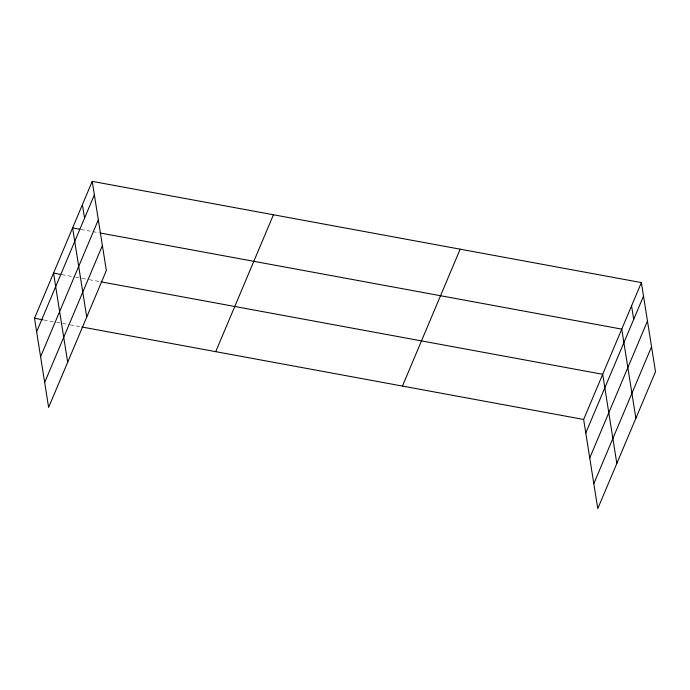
<?xml version="1.0" encoding="UTF-8"?>
<svg xmlns="http://www.w3.org/2000/svg" width="690" height="690" viewBox="0 0 690 690"><rect width="100%" height="100%" fill="white"/><g stroke="black" fill="none" stroke-linecap="round" stroke-linejoin="round"><path stroke-width="0.52" stroke-dasharray="3.45 2.59" d="M81.032 229.468L98.937 232.763M61.979 274.637L74.624 276.966M75.676 277.164L80.946 278.13M81.998 278.329L88.32 279.493M89.372 279.692L98.86 281.434M43.979 320.005L55.571 322.144M56.623 322.334L69.267 324.671M70.32 324.861L79.807 326.612"/><path stroke-width="1.03" d="M92.227 181.367L106.355 270.532L48.619 407.419L34.5 318.262L92.227 181.367L641.381 282.581L655.5 371.738L597.773 508.634L583.645 419.468L641.381 282.581M36.639 331.769L94.366 194.873M40.589 356.73L98.325 219.843M44.669 382.45L102.396 245.562M215.72 351.659L273.447 214.771M402.434 386.072L460.161 249.185M585.784 432.975L643.52 296.088M589.743 457.944L647.47 321.048M593.814 483.664L651.55 346.777M79.98 229.27L72.605 227.916L86.724 317.072M99.998 232.961L621.75 329.121L635.87 418.287M60.927 274.447L53.553 273.085L67.672 362.241M100.964 281.822L602.698 374.299L616.826 463.456M34.5 318.262L42.927 319.815M81.912 327L583.645 419.468M631.566 305.851L633.705 319.358M82.412 204.637L84.551 218.143"/></g></svg>
